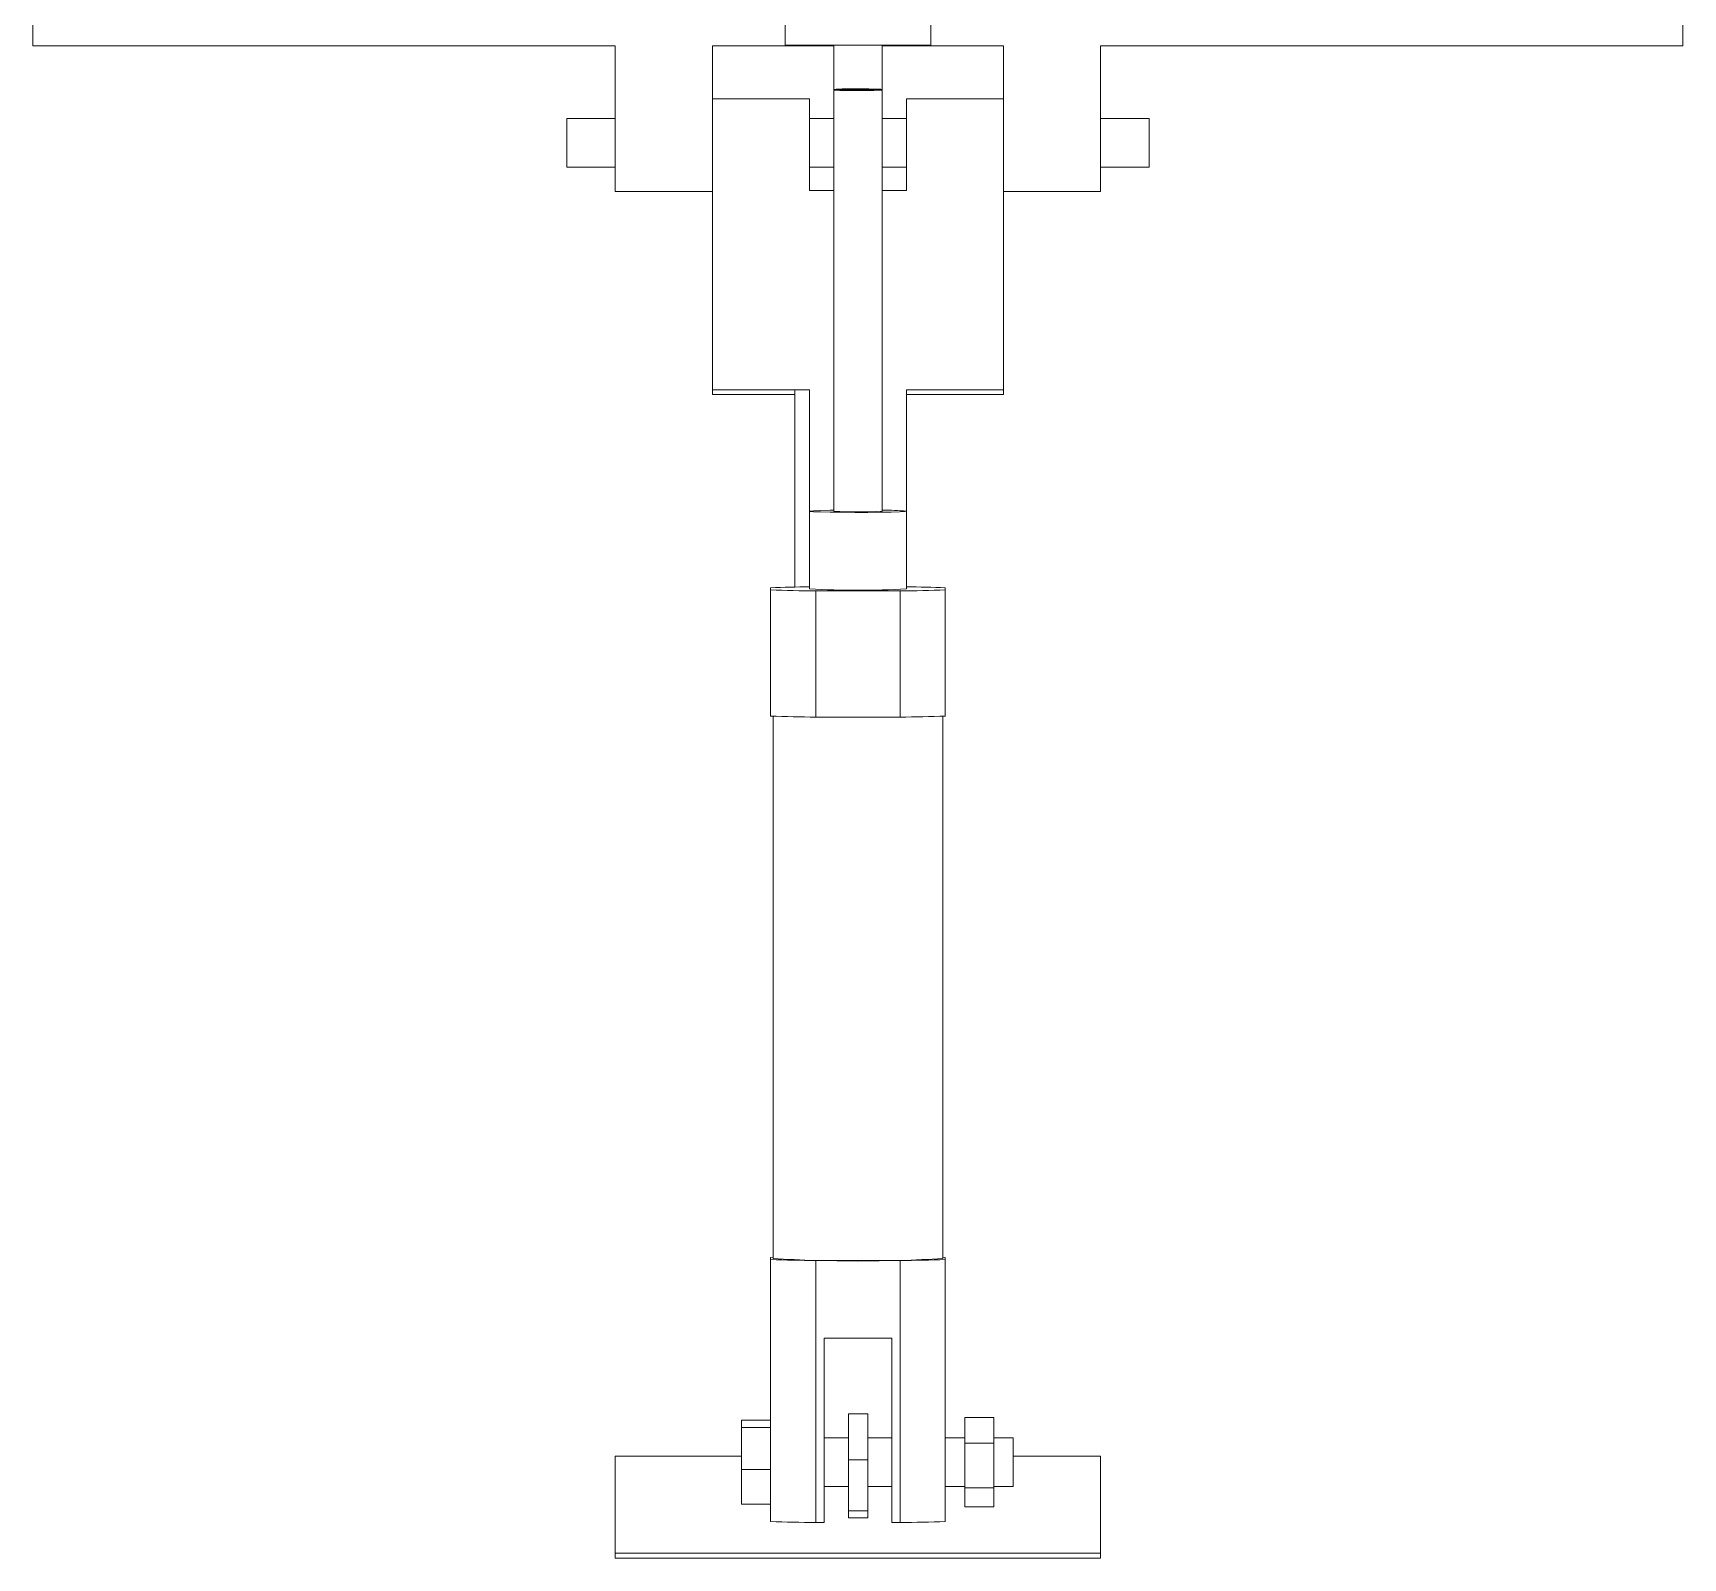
# Model space of a CAD drawing. Header units: millimetres. Extents: x 0 to 1189, y 0 to 841.
# Drawn here: x 522.27 to 556.27, y 603.14 to 634.56 of the extents above; entities that cross this region are included whole.
import ezdxf

# ---------------------------------------------------------------- set-up
doc = ezdxf.new("R2010")
doc.units = ezdxf.units.MM

msp = doc.modelspace()

# ---------------------------------------------------------------- linework, layer by layer
at = {"color": 7, "linetype": 'Continuous', "lineweight": 15}
for p, q in [((522.27, 634.296), (522.27, 670.737)), ((556.27, 634.296), (556.27, 670.737)), ((537.77, 634.311), (537.77, 638.31)), ((540.77, 638.31), (540.77, 634.311)), ((522.27, 634.296), (534.27, 634.296)), ((534.27, 634.296), (534.27, 631.296)), ((536.27, 634.296), (538.77, 634.296)), ((536.27, 634.296), (536.27, 632.321)), ((540.77, 634.311), (537.77, 634.311)), ((538.77, 634.311), (538.77, 624.708)), ((539.77, 624.708), (539.77, 634.311)), ((539.77, 634.296), (542.27, 634.296)), ((542.27, 634.296), (542.27, 632.321)), ((544.27, 634.296), (556.27, 634.296)), ((544.27, 634.296), (544.27, 631.296)), ((538.27, 633.202), (536.27, 633.202)), ((538.27, 633.202), (538.27, 631.315)), ((540.27, 633.202), (540.27, 631.315)), ((540.27, 633.202), (542.27, 633.202)), ((534.27, 632.796), (533.27, 632.796)), ((533.27, 631.796), (533.27, 632.796)), ((538.77, 632.796), (538.27, 632.796)), ((540.27, 632.796), (539.77, 632.796)), ((545.27, 632.796), (544.27, 632.796)), ((545.27, 631.796), (545.27, 632.796)), ((536.27, 632.321), (536.27, 627.209)), ((542.27, 632.321), (542.27, 627.209)), ((533.27, 631.796), (534.27, 631.796)), ((538.27, 631.796), (538.77, 631.796)), ((539.77, 631.796), (540.27, 631.796)), ((544.27, 631.796), (545.27, 631.796)), ((536.27, 631.296), (534.27, 631.296)), ((538.77, 631.315), (538.27, 631.315)), ((540.27, 631.315), (539.77, 631.315)), ((542.27, 631.296), (544.27, 631.296)), ((538.27, 627.209), (536.27, 627.209)), ((536.27, 627.209), (536.27, 627.112)), ((537.97, 627.112), (536.27, 627.112)), ((537.97, 627.209), (538.27, 627.209)), ((537.97, 623.145), (537.97, 627.209)), ((538.27, 627.209), (538.27, 624.708)), ((540.27, 627.209), (542.27, 627.209)), ((540.27, 627.209), (540.27, 624.708)), ((540.27, 627.112), (542.27, 627.112)), ((542.27, 627.209), (542.27, 627.112)), ((538.27, 624.708), (538.27, 623.108)), ((540.27, 623.108), (540.27, 624.708)), ((537.47, 623.087), (537.47, 623.129)), ((537.47, 623.087), (537.47, 620.488)), ((538.399, 623.065), (538.399, 620.466)), ((538.399, 623.065), (540.142, 623.065)), ((540.142, 623.065), (540.142, 620.466)), ((541.07, 623.087), (541.07, 623.129)), ((541.07, 623.087), (541.07, 620.488)), ((537.52, 620.486), (537.52, 609.312)), ((538.399, 620.466), (540.142, 620.466)), ((541.02, 609.312), (541.02, 620.486)), ((537.52, 609.336), (537.47, 609.333)), ((537.47, 609.291), (537.47, 609.333)), ((537.47, 609.291), (537.47, 605.071)), ((541.07, 609.333), (541.02, 609.336)), ((541.07, 609.291), (541.07, 609.333)), ((541.07, 609.291), (541.07, 603.893)), ((538.399, 609.269), (540.142, 609.269)), ((538.399, 609.269), (538.399, 603.87)), ((540.142, 609.269), (540.142, 603.87)), ((538.57, 607.669), (538.57, 603.87)), ((539.97, 607.669), (538.57, 607.669)), ((539.97, 603.87), (539.97, 607.669)), ((536.87, 605.978), (537.47, 605.978)), ((536.87, 605.828), (536.87, 605.978)), ((539.475, 606.113), (539.075, 606.113)), ((539.075, 605.162), (539.075, 606.113)), ((539.475, 606.113), (539.475, 605.162)), ((541.47, 606.034), (542.07, 606.034)), ((541.47, 606.034), (541.47, 605.508)), ((542.07, 606.034), (542.07, 605.508)), ((536.87, 605.828), (537.47, 605.828)), ((536.87, 604.964), (536.87, 605.828)), ((539.075, 605.613), (538.57, 605.613)), ((539.97, 605.613), (539.475, 605.613)), ((541.47, 605.613), (541.07, 605.613)), ((542.47, 605.613), (542.07, 605.613)), ((542.47, 605.613), (542.47, 604.613)), ((536.87, 605.235), (534.27, 605.235)), ((534.27, 603.237), (534.27, 605.235)), ((541.47, 605.508), (542.07, 605.508)), ((541.47, 605.508), (541.47, 604.587)), ((542.07, 605.508), (542.07, 604.587)), ((544.27, 605.235), (542.47, 605.235)), ((544.27, 603.237), (544.27, 605.235)), ((536.87, 604.964), (537.47, 604.964)), ((536.87, 604.249), (536.87, 604.964)), ((537.47, 604.964), (537.47, 605.071)), ((537.47, 604.91), (537.47, 604.964)), ((537.47, 604.91), (537.47, 603.893)), ((539.075, 604.115), (539.075, 605.162)), ((539.075, 605.162), (539.475, 605.162)), ((539.475, 605.162), (539.475, 604.115)), ((538.57, 604.613), (539.075, 604.613)), ((539.475, 604.613), (539.97, 604.613)), ((541.07, 604.613), (541.47, 604.613)), ((541.47, 604.587), (542.07, 604.587)), ((541.47, 604.587), (541.47, 604.193)), ((542.07, 604.613), (542.47, 604.613)), ((542.07, 604.587), (542.07, 604.193)), ((536.87, 604.249), (537.47, 604.249)), ((541.47, 604.193), (542.07, 604.193)), ((538.399, 603.87), (538.57, 603.87)), ((539.475, 604.115), (539.075, 604.115)), ((539.075, 604.115), (539.075, 603.969)), ((539.075, 603.969), (539.475, 603.969)), ((539.475, 604.115), (539.475, 603.969)), ((539.97, 603.87), (540.142, 603.87)), ((544.27, 603.237), (534.27, 603.237)), ((534.27, 603.237), (534.27, 603.14)), ((544.27, 603.237), (544.27, 603.14)), ((544.27, 603.14), (534.27, 603.14))]:
    msp.add_line(p, q, dxfattribs=at)
at = {"color": 7, "linetype": 'Continuous', "flags": 128}
msp.add_lwpolyline([(539.599, 633.383), (539.718, 633.387), (539.769, 633.392), (539.744, 633.396), (539.647, 633.4), (539.493, 633.403), (539.305, 633.404), (539.111, 633.404), (538.942, 633.401), (538.823, 633.398), (538.772, 633.393), (538.796, 633.389), (538.893, 633.384), (539.048, 633.382), (539.236, 633.38), (539.43, 633.381), (539.599, 633.383)], dxfattribs=at)
at = {"color": 7, "linetype": 'Continuous', "lineweight": 15, "flags": 128}
msp.add_lwpolyline([(538.77, 624.729), (538.694, 624.727), (538.495, 624.723), (538.353, 624.717), (538.28, 624.711), (538.28, 624.704), (538.353, 624.698), (538.495, 624.693), (538.694, 624.688), (538.936, 624.685), (539.202, 624.684), (539.474, 624.684), (539.73, 624.686), (539.953, 624.69), (540.125, 624.695), (540.233, 624.701), (540.27, 624.708), (540.27, 624.708)], dxfattribs=at)
at = {"color": 7, "linetype": 'Continuous', "lineweight": 15}
for centre, radius, start, end in [((539.27, 633.049), 8.356, 266.5695, 273.4305), ((539.848, 620.592), 4.137, 84.1405, 91.0756), ((538.544, 597.168), 25.984, 90.6037, 92.3684), ((538.603, 650.8), 27.736, 267.6593, 269.5774), ((539.27, 639.401), 16.323, 266.4877, 273.5123), ((539.938, 650.8), 27.736, 270.4226, 272.3407), ((539.997, 597.168), 25.984, 87.6316, 89.3963), ((538.602, 648.14), 27.675, 267.6572, 269.5795), ((539.939, 648.14), 27.675, 270.4205, 272.3428), ((538.602, 636.943), 27.675, 267.6572, 269.5795), ((539.27, 638.01), 28.751, 266.5104, 273.4896), ((539.939, 636.943), 27.675, 270.4205, 272.3428), ((538.602, 631.545), 27.675, 267.6572, 269.5795), ((539.939, 631.545), 27.675, 270.4205, 272.3428)]:
    msp.add_arc(centre, radius, start, end, dxfattribs=at)

doc.saveas('drawing.dxf')
